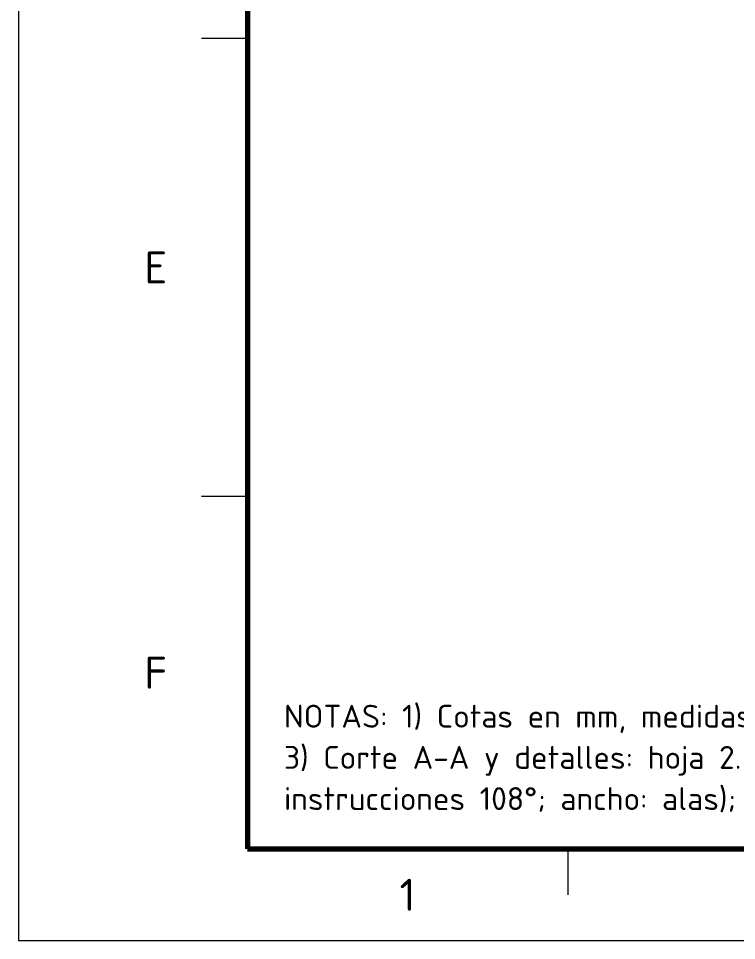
# Model space of a CAD drawing. Header units: millimetres. Extents: x 0 to 2208, y 0 to 420.
# Drawn here: x 0 to 78.4, y 0 to 100.7 of the extents above; entities that cross this region are included whole.
import ezdxf
from ezdxf.enums import TextEntityAlignment as Align

# ---------------------------------------------------------------- set-up
doc = ezdxf.new("R2010")
doc.units = ezdxf.units.MM
for name, color, linetype, lineweight in [('06-TEXTO', 7, 'CONTINUOUS', 25), ('07-RECUADRO', 7, 'CONTINUOUS', 70), ('08-FINA', 5, 'CONTINUOUS', 18)]:
    doc.layers.add(name, color=color, linetype=linetype, lineweight=lineweight)
doc.styles.add('ISO3098', font='isocpeur.ttf')

msp = doc.modelspace()

# ---------------------------------------------------------------- linework, layer by layer
at = {"layer": '07-RECUADRO'}
msp.add_lwpolyline([(25, 10), (410, 10), (410, 287), (25, 287)], close=True, dxfattribs=at)
at = {"layer": '08-FINA'}
for p, q in [((25, 98.5), (20, 98.5)), ((25, 48.5), (20, 48.5)), ((60, 10), (60, 5))]:
    msp.add_line(p, q, dxfattribs=at)
msp.add_lwpolyline([(0, 0), (420, 0), (420, 297), (0, 297)], close=True, dxfattribs=at)

# ---------------------------------------------------------------- texts
at = {"layer": '06-TEXTO', "style": 'ISO3098'}
for s, p in [('E', (15, 73.5)), ('F', (15, 29.25)), ('1', (42.5, 5))]:
    msp.add_text(s, height=3.5, dxfattribs=at).set_placement(p, align=Align.MIDDLE_CENTER)
for s, p in [('NOTAS: 1) Cotas en mm, medidas reales del conjunto. 2) Método de proyección ISO E (IRAM 4501).', (29, 22.5)), ('3) Corte A-A y detalles: hoja 2.  4) Especificaciones: hoja 3.  5) Rayado = etiqueta (fino: panel de', (29, 18)), ('instrucciones 108°; ancho: alas); oblea, estampilla IRAM, tarjeta AGC, faja, precinto y marcado: hoja 4.', (29, 13.5))]:
    msp.add_text(s, height=2.5, dxfattribs=at).set_placement(p, align=Align.BOTTOM_LEFT)

doc.saveas('drawing.dxf')
